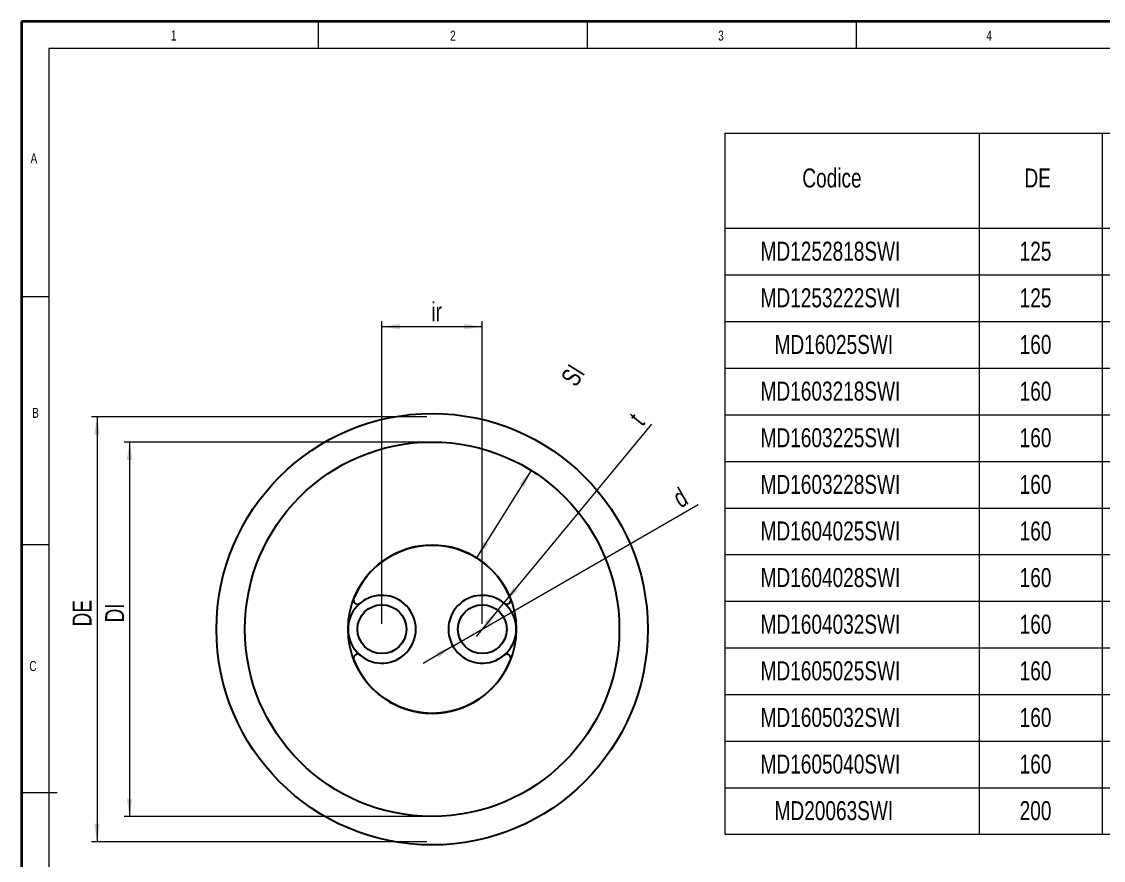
# Model space of a CAD drawing. Header units: millimetres. Extents: x 6 to 413, y 7 to 291.
# Drawn here: x 6.3 to 205.6, y 136.6 to 291.1 of the extents above; entities that cross this region are included whole.
import ezdxf

# ---------------------------------------------------------------- set-up
doc = ezdxf.new("R2010")
doc.units = ezdxf.units.MM
doc.styles.add('SLDTEXTSTYLE2', font='TXT', dxfattribs={"width": 0.75})
doc.dimstyles.new('SLDDIMSTYLE0', dxfattribs={"dimtxt": 3.5, "dimasz": 3.302, "dimexe": 0, "dimexo": 0.0625, "dimgap": 0.875, "dimtad": 1, "dimlfac": 2, "dimrnd": 1e-09, "dimzin": 12, "dimdsep": 46, "dimtxsty": 'SLDTEXTSTYLE2', "dimsah": 1, "dimcen": 0.09, "dimadec": 0, "dimazin": 3, "dimtfac": 1, "dimtofl": 0, "dimtmove": 0, "dimatfit": 3, "dimfxl": 1, "dimfrac": 2, "dimtolj": 1, "dimtzin": 12, "dimarcsym": 0})
doc.dimstyles.new('SLDDIMSTYLE1', dxfattribs={"dimtxt": 3.5, "dimasz": 3.302, "dimexe": 0, "dimexo": 0.0625, "dimgap": 0.875, "dimtad": 1, "dimlfac": 2, "dimrnd": 1e-09, "dimzin": 12, "dimdsep": 46, "dimtxsty": 'SLDTEXTSTYLE2', "dimsah": 1, "dimcen": 0, "dimadec": 0, "dimazin": 3, "dimtfac": 1, "dimtofl": 0, "dimtmove": 1, "dimatfit": 3, "dimfxl": 1, "dimfrac": 2, "dimtolj": 1, "dimtzin": 12, "dimarcsym": 0})
doc.dimstyles.new('SLDDIMSTYLE2', dxfattribs={"dimtxt": 3.5, "dimasz": 3.302, "dimexe": 0, "dimexo": 0.0625, "dimgap": 0.875, "dimtad": 1, "dimlfac": 2, "dimrnd": 1e-09, "dimzin": 12, "dimdsep": 46, "dimtxsty": 'SLDTEXTSTYLE2', "dimsah": 1, "dimcen": 0.09, "dimadec": 0, "dimazin": 3, "dimtfac": 1, "dimtmove": 0, "dimatfit": 0, "dimfxl": 1, "dimfrac": 2, "dimtolj": 1, "dimtzin": 12, "dimarcsym": 0})

# ---------------------------------------------------------------- blocks, each defined once
blk = doc.blocks.new('SW_TABLEANNOTATION_0')
at = {"color": 0, "linetype": 'Continuous', "lineweight": 18}
for p, q in [((0, 0), (0, -17.52)), ((0, 0), (46.87, 0)), ((46.87, 0), (46.87, -17.52)), ((46.87, 0), (69.52, 0)), ((69.52, 0), (69.52, -17.52)), ((69.52, 0), (92.17, 0)), ((0, -17.52), (0, -26.11)), ((0, -17.52), (46.87, -17.52)), ((46.87, -17.52), (46.87, -26.11)), ((46.87, -17.52), (69.52, -17.52)), ((69.52, -17.52), (69.52, -26.11)), ((69.52, -17.52), (92.17, -17.52)), ((0, -26.11), (0, -34.7)), ((0, -26.11), (46.87, -26.11)), ((46.87, -26.11), (46.87, -34.7)), ((46.87, -26.11), (69.52, -26.11)), ((69.52, -26.11), (69.52, -34.7)), ((69.52, -26.11), (92.17, -26.11)), ((0, -34.7), (0, -43.3)), ((0, -34.7), (46.87, -34.7)), ((46.87, -34.7), (46.87, -43.3)), ((46.87, -34.7), (69.52, -34.7)), ((69.52, -34.7), (69.52, -43.3)), ((69.52, -34.7), (92.17, -34.7)), ((0, -43.3), (0, -51.89)), ((0, -43.3), (46.87, -43.3)), ((46.87, -43.3), (46.87, -51.89)), ((46.87, -43.3), (69.52, -43.3)), ((69.52, -43.3), (69.52, -51.89)), ((69.52, -43.3), (92.17, -43.3)), ((0, -51.89), (0, -60.48)), ((0, -51.89), (46.87, -51.89)), ((46.87, -51.89), (46.87, -60.48)), ((46.87, -51.89), (69.52, -51.89)), ((69.52, -51.89), (69.52, -60.48)), ((69.52, -51.89), (92.17, -51.89)), ((0, -60.48), (0, -69.07)), ((0, -60.48), (46.87, -60.48)), ((46.87, -60.48), (46.87, -69.07)), ((46.87, -60.48), (69.52, -60.48)), ((69.52, -60.48), (69.52, -69.07)), ((69.52, -60.48), (92.17, -60.48)), ((0, -69.07), (0, -77.66)), ((0, -69.07), (46.87, -69.07)), ((46.87, -69.07), (46.87, -77.66)), ((46.87, -69.07), (69.52, -69.07)), ((69.52, -69.07), (69.52, -77.66)), ((69.52, -69.07), (92.17, -69.07)), ((0, -77.66), (0, -86.25)), ((0, -77.66), (46.87, -77.66)), ((46.87, -77.66), (46.87, -86.25)), ((46.87, -77.66), (69.52, -77.66)), ((69.52, -77.66), (69.52, -86.25)), ((69.52, -77.66), (92.17, -77.66)), ((0, -86.25), (0, -94.84)), ((0, -86.25), (46.87, -86.25)), ((46.87, -86.25), (46.87, -94.84)), ((46.87, -86.25), (69.52, -86.25)), ((69.52, -86.25), (69.52, -94.84)), ((69.52, -86.25), (92.17, -86.25)), ((0, -94.84), (0, -103.43)), ((0, -94.84), (46.87, -94.84)), ((46.87, -94.84), (46.87, -103.43)), ((46.87, -94.84), (69.52, -94.84)), ((69.52, -94.84), (69.52, -103.43)), ((69.52, -94.84), (92.17, -94.84)), ((0, -103.43), (0, -112.02)), ((0, -103.43), (46.87, -103.43)), ((46.87, -103.43), (46.87, -112.02)), ((46.87, -103.43), (69.52, -103.43)), ((69.52, -103.43), (69.52, -112.02)), ((69.52, -103.43), (92.17, -103.43)), ((0, -112.02), (0, -120.61)), ((0, -112.02), (46.87, -112.02)), ((46.87, -112.02), (46.87, -120.61)), ((46.87, -112.02), (69.52, -112.02)), ((69.52, -112.02), (69.52, -120.61)), ((69.52, -112.02), (92.17, -112.02)), ((0, -120.61), (0, -129.2)), ((0, -120.61), (46.87, -120.61)), ((46.87, -120.61), (46.87, -129.2)), ((46.87, -120.61), (69.52, -120.61)), ((69.52, -120.61), (69.52, -129.2)), ((69.52, -120.61), (92.17, -120.61)), ((0, -129.2), (46.87, -129.2)), ((46.87, -129.2), (69.52, -129.2)), ((69.52, -129.2), (92.17, -129.2))]:
    blk.add_line(p, q, dxfattribs=at)
at = {"color": 0, "linetype": 'Continuous', "lineweight": 0, "char_height": 3.5, "attachment_point": 1, "style": 'SLDTEXTSTYLE2'}
for s, insert in [('Codice', (14.27, -6.51)), ('DE', (55.21, -6.51)), ('MD1252818SWI', (6.58, -20)), ('125', (54.32, -20)), ('MD1253222SWI', (6.58, -28.59)), ('125', (54.32, -28.59)), ('MD16025SWI', (9.16, -37.18)), ('160', (54.32, -37.18)), ('MD1603218SWI', (6.58, -45.78)), ('160', (54.32, -45.78)), ('MD1603225SWI', (6.58, -54.37)), ('160', (54.32, -54.37)), ('MD1603228SWI', (6.58, -62.96)), ('160', (54.32, -62.96)), ('MD1604025SWI', (6.58, -71.55)), ('160', (54.32, -71.55)), ('MD1604028SWI', (6.58, -80.14)), ('160', (54.32, -80.14)), ('MD1604032SWI', (6.58, -88.73)), ('160', (54.32, -88.73)), ('MD1605025SWI', (6.58, -97.32)), ('160', (54.32, -97.32)), ('MD1605032SWI', (6.58, -105.91)), ('160', (54.32, -105.91)), ('MD1605040SWI', (6.58, -114.5)), ('160', (54.32, -114.5)), ('MD20063SWI', (9.16, -123.09)), ('200', (54.32, -123.09))]:
    blk.add_mtext(s, dxfattribs=dict(at, insert=insert))
blk = doc.blocks.new('_D')
at = {"color": 7, "linetype": 'Continuous', "lineweight": 0}
for p, q in [((80.92, 213.64), (25.17, 213.64)), ((26.17, 213.64), (26.17, 144.64)), ((80.92, 144.64), (25.17, 144.64))]:
    blk.add_line(p, q, dxfattribs=at)
at = {"color": 7, "linetype": 'Continuous', "lineweight": 18}
for points in [[(26.17, 213.64), (25.66, 210.34), (26.68, 210.34)], [(26.17, 144.64), (26.68, 147.95), (25.66, 147.95)]]:
    blk.add_solid(points, dxfattribs=at)
at = {"color": 7, "linetype": 'Continuous', "lineweight": 18, "insert": (21.66, 180.39), "char_height": 3.5, "attachment_point": 1, "rotation": 90, "style": 'SLDTEXTSTYLE2'}
blk.add_mtext('DI', dxfattribs=at)
blk = doc.blocks.new('_D_1')
at = {"color": 7, "linetype": 'Continuous', "lineweight": 0}
for q in [(130.97, 202.12), (80.26, 172.84)]:
    blk.add_line((85.76, 176.02), q, dxfattribs=at)
at = {"color": 7, "linetype": 'Continuous', "lineweight": 18}
blk.add_solid([(85.76, 176.02), (82.64, 174.81), (83.15, 173.93)], dxfattribs=at)
at = {"color": 7, "linetype": 'Continuous', "lineweight": 18, "insert": (125.94, 204.42), "char_height": 3.5, "attachment_point": 1, "rotation": 30, "style": 'SLDTEXTSTYLE2'}
blk.add_mtext('d', dxfattribs=at)
blk = doc.blocks.new('_D_2')
at = {"color": 7, "linetype": 'Continuous', "lineweight": 0}
for p, q in [((95.16, 183.96), (122.44, 216.94)), ((94.1, 182.69), (95.16, 183.96)), ((94.1, 182.69), (90.06, 177.8))]:
    blk.add_line(p, q, dxfattribs=at)
at = {"color": 7, "linetype": 'Continuous', "lineweight": 18}
for points in [[(95.16, 183.96), (97.65, 186.18), (96.87, 186.83)], [(94.1, 182.69), (91.61, 180.47), (92.39, 179.82)]]:
    blk.add_solid(points, dxfattribs=at)
at = {"color": 7, "linetype": 'Continuous', "lineweight": 18, "insert": (117.96, 218.59), "char_height": 3.5, "attachment_point": 1, "rotation": 50.3923, "style": 'SLDTEXTSTYLE2'}
blk.add_mtext('t', dxfattribs=at)
blk = doc.blocks.new('_D_3')
at = {"color": 7, "linetype": 'Continuous', "lineweight": 0}
for p, q in [((72.67, 180.14), (72.67, 235.89)), ((91.17, 180.14), (91.17, 235.89)), ((91.17, 234.89), (72.67, 234.89))]:
    blk.add_line(p, q, dxfattribs=at)
at = {"color": 7, "linetype": 'Continuous', "lineweight": 18}
for points in [[(72.67, 234.89), (75.97, 234.39), (75.97, 235.4)], [(91.17, 234.89), (87.87, 235.4), (87.87, 234.39)]]:
    blk.add_solid(points, dxfattribs=at)
at = {"color": 7, "linetype": 'Continuous', "lineweight": 18, "insert": (81.78, 239.41), "char_height": 3.5, "attachment_point": 1, "style": 'SLDTEXTSTYLE2'}
blk.add_mtext('ir', dxfattribs=at)
blk = doc.blocks.new('_D_4')
at = {"color": 7, "linetype": 'Continuous', "lineweight": 0}
blk.add_line((100.18, 208.42), (90.12, 192.3), dxfattribs=at)
at = {"color": 7, "linetype": 'Continuous', "lineweight": 18}
for points in [[(100.18, 208.42), (98, 205.88), (98.86, 205.35)], [(90.12, 192.3), (92.3, 194.83), (91.44, 195.37)]]:
    blk.add_solid(points, dxfattribs=at)
at = {"color": 7, "linetype": 'Continuous', "lineweight": 18, "insert": (105.5, 225.46), "char_height": 3.5, "attachment_point": 1, "rotation": 58.045, "style": 'SLDTEXTSTYLE2'}
blk.add_mtext('SI', dxfattribs=at)
blk = doc.blocks.new('_D_5')
at = {"color": 7, "linetype": 'Continuous', "lineweight": 0}
for p, q in [((80.92, 218.29), (19.17, 218.29)), ((20.17, 218.29), (20.17, 139.99)), ((80.92, 139.99), (19.17, 139.99))]:
    blk.add_line(p, q, dxfattribs=at)
at = {"color": 7, "linetype": 'Continuous', "lineweight": 18}
for points in [[(20.17, 218.29), (19.66, 214.99), (20.68, 214.99)], [(20.17, 139.99), (20.68, 143.3), (19.66, 143.3)]]:
    blk.add_solid(points, dxfattribs=at)
at = {"color": 7, "linetype": 'Continuous', "lineweight": 18, "insert": (15.66, 179.66), "char_height": 3.5, "attachment_point": 1, "rotation": 90, "style": 'SLDTEXTSTYLE2'}
blk.add_mtext('DE', dxfattribs=at)

msp = doc.modelspace()

# ---------------------------------------------------------------- linework, layer by layer
at = {"color": 7, "linetype": 'Continuous', "lineweight": 35}
for p, q in [((6.2734, 291.1062), (6.2734, 7.1062)), ((413.064, 291.1062), (6.2734, 291.1062))]:
    msp.add_line(p, q, dxfattribs=at)
at = {"color": 7, "linetype": 'Continuous', "lineweight": 18}
for p, q in [((60.8973, 291.1062), (60.8973, 286.1523)), ((110.4973, 291.1062), (110.4973, 286.1523)), ((160.0973, 291.1062), (160.0973, 286.1523)), ((408.1446, 286.1523), (11.2973, 286.1523)), ((11.2973, 286.1523), (11.2973, 12.1436)), ((6.2734, 240.4523), (11.2973, 240.4523)), ((6.2734, 194.7523), (11.2973, 194.7523)), ((6.2734, 149.0523), (12.8156, 149.0523))]:
    msp.add_line(p, q, dxfattribs=at)
at = {"color": 7, "linetype": 'Continuous', "lineweight": 25}
for centre, radius in [((81.921, 179.1444), 39.75), ((81.921, 179.1444), 34.5), ((81.921, 179.1444), 15.5), ((72.671, 179.1444), 4.5), ((91.171, 179.1444), 4.5)]:
    msp.add_circle(centre, radius, dxfattribs=at)
for centre, radius, start, end in [((81.921, 179.1444), 15.5, 21.363634, 158.636366), ((72.671, 179.1444), 6.25, 129.860952, 230.139048), ((68.1845, 184.5176), 0.75, 158.636366, 309.860952), ((72.671, 179.1444), 6.25, 230.139048, 129.860952), ((91.171, 179.1444), 6.25, 50.139048, 309.860952), ((95.6575, 184.5176), 0.75, 230.139048, 21.363634), ((91.171, 179.1444), 6.25, 309.860952, 50.139048), ((68.1845, 173.7712), 0.75, 50.139048, 201.363634), ((81.921, 179.1444), 15.5, 201.363634, 338.636366), ((95.6575, 173.7712), 0.75, 338.636366, 129.860952)]:
    msp.add_arc(centre, radius, start, end, dxfattribs=at)

# ---------------------------------------------------------------- block references
at = {"color": 7, "linetype": 'Continuous', "lineweight": 0}
msp.add_blockref('SW_TABLEANNOTATION_0', (135.8782, 270.5542), dxfattribs=at)

# ---------------------------------------------------------------- texts
at = {"color": 7, "linetype": 'Continuous', "lineweight": 0, "attachment_point": 1, "style": 'SLDTEXTSTYLE2'}
for s, insert, char_height in [('1', (33.7775, 289.5294), 1.9), ('2', (85.2374, 289.4501), 1.8521), ('3', (134.6397, 289.4501), 1.8521), ('4', (184.0584, 289.4501), 1.8521), ('A', (7.9135, 266.8624), 1.8521), ('B', (8.204, 219.9411), 1.8521), ('C', (7.6941, 173.2923), 1.8521)]:
    msp.add_mtext(s, dxfattribs=dict(at, insert=insert, char_height=char_height))

# ---------------------------------------------------------------- dimensions: what is measured, and where the dimension line sits
at = {"color": 7, "linetype": 'Continuous', "lineweight": 18}
dim = msp.add_linear_dim(base=(72.671, 234.8944), p1=(91.171, 179.1444), p2=(72.671, 179.1444), text='ir', dimstyle='SLDDIMSTYLE0', dxfattribs=at)
dim.commit()
dim.dimension.update_dxf_attribs({"geometry": '_D_3', "text_midpoint": (82.9481, 234.8944), "dimtype": 160})
for base, p1, p2, angle, text, dimstyle, picture, middle in [((90.1244, 192.2956), (100.1802, 208.4164), (90.1244, 192.2956), 58.045049, 'SI', 'SLDDIMSTYLE0', '_D_4', (110.2177, 224.5079)), ((95.1555, 183.9596), (94.1036, 182.6884), (95.1555, 183.9596), 50.392275, 't', 'SLDDIMSTYLE2', '_D_2', (121.9394, 216.3268)), ((20.171, 139.9944), (81.921, 218.2944), (81.921, 139.9944), 90, 'DE', 'SLDDIMSTYLE0', '_D_5', (20.171, 182.6492)), ((26.171, 144.6444), (81.921, 213.6444), (81.921, 144.6444), 90, 'DI', 'SLDDIMSTYLE0', '_D', (26.171, 182.6492))]:
    dim = msp.add_linear_dim(base=base, p1=p1, p2=p2, angle=angle, text=text, dimstyle=dimstyle, dxfattribs=at)
    dim.commit()
    dim.dimension.update_dxf_attribs({"geometry": picture, "text_midpoint": middle, "dimtype": 160})
dim = msp.add_radius_dim(center=(91.171, 179.1444), mpoint=(85.7583, 176.0194), text='d', dimstyle='SLDDIMSTYLE1', override={"dimpost": '<>'}, dxfattribs=at)
dim.commit()
dim.dimension.update_dxf_attribs({"geometry": '_D_1', "text_midpoint": (129.6556, 201.3635), "dimtype": 164})

doc.saveas('drawing.dxf')
